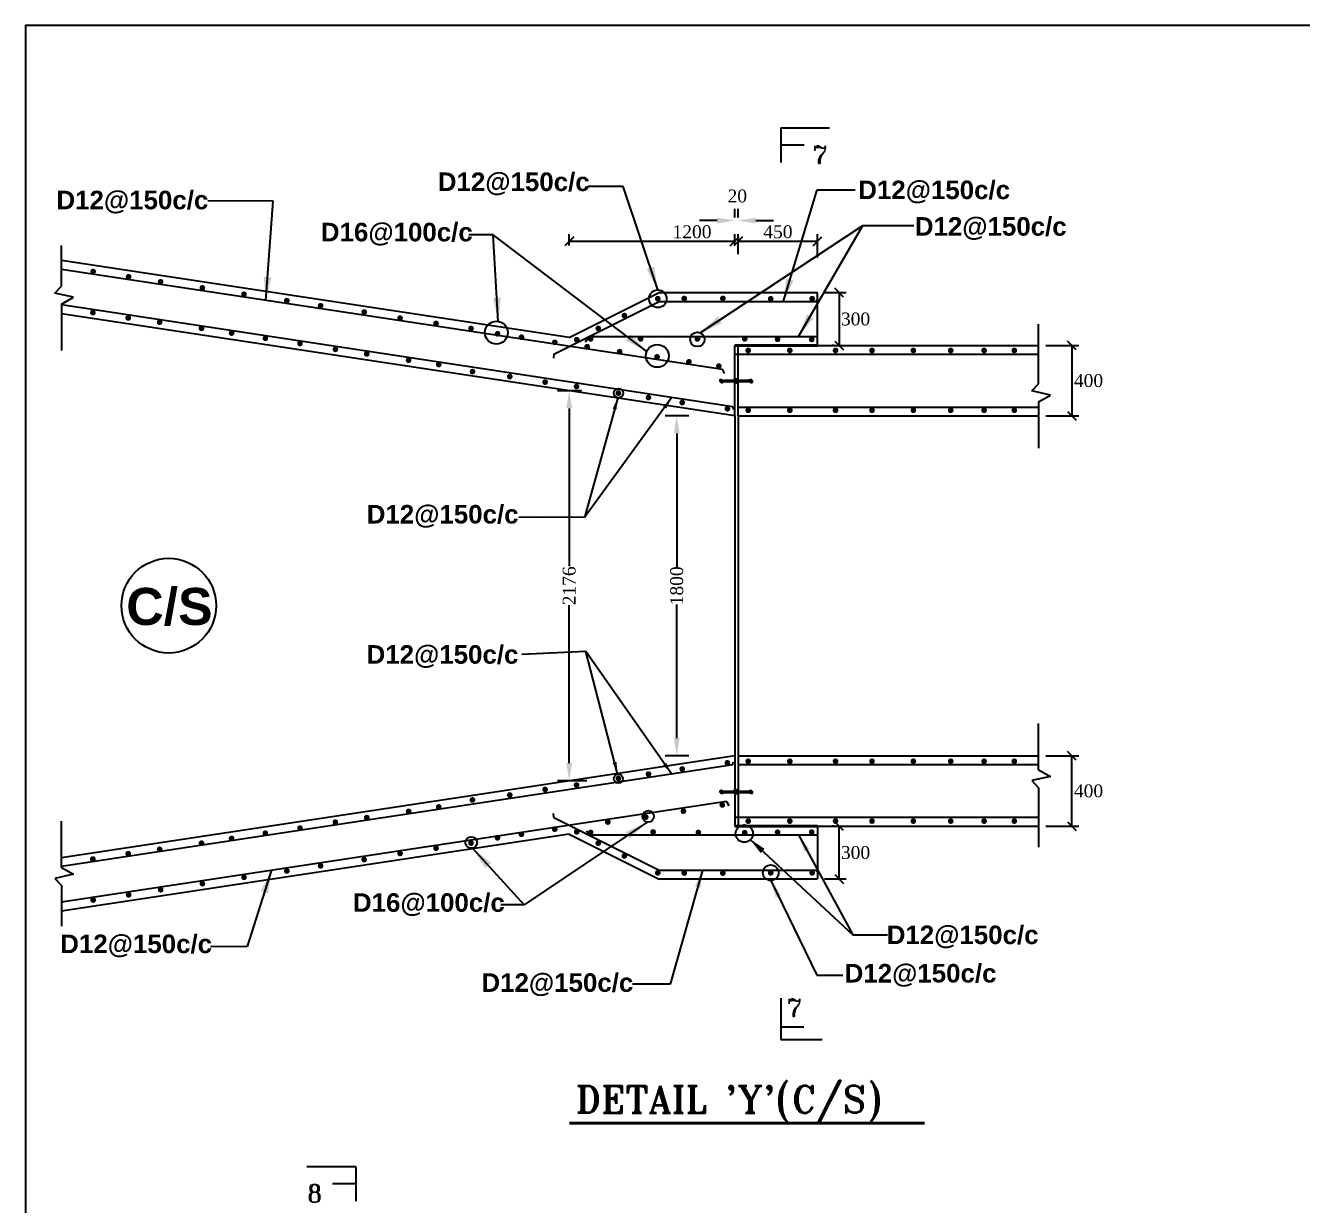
# Model space of a CAD drawing. Extents: x -298162 to 1078160, y -513173 to -216568.
# Drawn here: x 392879 to 403764, y -449411 to -439357 of the extents above; entities that cross this region are included whole.
import ezdxf

# ---------------------------------------------------------------- set-up
doc = ezdxf.new("R2010")
doc.units = 0
doc.header["$MEASUREMENT"] = 0
doc.layers.get('0').update_dxf_attribs({"linetype": 'CONTINUOUS'})
doc.layers.get('DEFPOINTS').update_dxf_attribs({"linetype": 'CONTINUOUS'})
doc.layers.add('LINE', color=7, linetype='CONTINUOUS')
doc.layers.add('TEXT', color=10, linetype='CONTINUOUS')
doc.styles.add('BIG', font='ROMANT.SHX')
doc.styles.add('RB', font='sanssb__.ttf')
doc.styles.get("Standard").update_dxf_attribs({"font": 'times.ttf', "height": 250})
doc.dimstyles.new('3', dxfattribs={"dimtxt": 225, "dimasz": 350, "dimexe": 100, "dimexo": 25, "dimgap": 9, "dimtad": 0, "dimdec": 0, "dimzin": 0, "dimdsep": 46, "dimtxsty": 'Standard', "dimcen": 0, "dimclrt": 256, "dimadec": 0, "dimazin": 0, "dimtfac": 1, "dimtdec": 0, "dimtofl": 0, "dimtmove": 2, "dimatfit": 3, "dimfxl": 1, "dimtolj": 1, "dimtzin": 0, "dimarcsym": 0})
doc.dimstyles.new('Oblique', dxfattribs={"dimtxt": 75, "dimasz": 75, "dimexe": 60, "dimexo": 60, "dimgap": 25, "dimtad": 2, "dimtih": 1, "dimtoh": 1, "dimdec": 0, "dimzin": 0, "dimdsep": 46, "dimtxsty": 'Standard', "dimblk": 'OBLIQUE', "dimcen": 0, "dimadec": 0, "dimazin": 0, "dimtfac": 1, "dimtdec": 0, "dimtofl": 0, "dimtmove": 0, "dimatfit": 3, "dimldrblk": 'NONE', "dimfxl": 1, "dimtolj": 1, "dimtzin": 0, "dimarcsym": 0})

# ---------------------------------------------------------------- blocks, each defined once
blk = doc.blocks.new('1')
at = {"layer": 'LINE', "const_width": 25}
blk.add_lwpolyline([(12, 0, 1), (37, 0, 1)], format="xyb", close=True, dxfattribs=at)
blk = doc.blocks.new('2')
at = {"layer": 'LINE'}
blk.add_blockref('1', (-25, -25), dxfattribs=at)
blk = doc.blocks.new('_Oblique')
at = {"color": 0, "linetype": 'ByBlock', "lineweight": -2}
blk.add_line((-0.5, -0.5), (0.5, 0.5), dxfattribs=at)
blk = doc.blocks.new('*D1186')
at = {"layer": 'DEFPOINTS', "color": 0, "lineweight": -2}
for p in [(401515, -445579), (401797, -445579), (401515, -446179)]:
    blk.add_point(p, dxfattribs=at)
at = {"layer": 'LINE', "color": 0, "lineweight": -2}
for p, q in [((401575, -445579), (401857, -445579)), ((401797, -446179), (401797, -445579)), ((401575, -446179), (401857, -446179))]:
    blk.add_line(p, q, dxfattribs=at)
at = {"layer": 'LINE', "color": 0, "lineweight": -2, "xscale": 75, "yscale": 75, "zscale": 75}
for p, rotation in [((401797, -445579), 90), ((401797, -446179), 270)]:
    blk.add_blockref('_Oblique', p, dxfattribs=dict(at, rotation=rotation))
at = {"layer": 'LINE', "color": 0, "insert": (401940, -445879), "char_height": 250, "attachment_point": 5}
blk.add_mtext('\\A1;{\\H0.44x;400}', dxfattribs=at)
blk = doc.blocks.new('_None')
blk = doc.blocks.new('*D1187')
at = {"layer": 'DEFPOINTS', "color": 0, "lineweight": -2}
for p in [(399814, -446179), (399833, -446179), (399629, -446629)]:
    blk.add_point(p, dxfattribs=at)
at = {"layer": 'LINE', "color": 0, "lineweight": -2}
for p, q in [((399773, -446179), (399754, -446179)), ((399814, -446629), (399814, -446179)), ((399689, -446629), (399874, -446629))]:
    blk.add_line(p, q, dxfattribs=at)
at = {"layer": 'LINE', "color": 0, "lineweight": -2, "xscale": 75, "yscale": 75, "zscale": 75}
for p, rotation in [((399814, -446179), 90), ((399814, -446629), 270)]:
    blk.add_blockref('_Oblique', p, dxfattribs=dict(at, rotation=rotation))
at = {"layer": 'LINE', "color": 0, "insert": (399954, -446404), "char_height": 250, "attachment_point": 5}
blk.add_mtext('\\A1;{\\H0.44x;300}', dxfattribs=at)
blk = doc.blocks.new('*D1188')
at = {"layer": 'DEFPOINTS', "color": 0, "lineweight": -2}
for p in [(397514, -441196), (397514, -441292), (398924, -441292)]:
    blk.add_point(p, dxfattribs=at)
at = {"layer": 'LINE', "color": 0, "lineweight": -2}
for p, q in [((397514, -441232), (397514, -441136)), ((398924, -441232), (398924, -441136)), ((398924, -441196), (397514, -441196))]:
    blk.add_line(p, q, dxfattribs=at)
at = {"layer": 'LINE', "color": 0, "lineweight": -2, "xscale": 75, "yscale": 75, "zscale": 75, "rotation": 180}
blk.add_blockref('_Oblique', (397514, -441196), dxfattribs=at)
at = {"layer": 'LINE', "color": 0, "lineweight": -2, "xscale": 75, "yscale": 75, "zscale": 75}
blk.add_blockref('_Oblique', (398924, -441196), dxfattribs=at)
at = {"layer": 'LINE', "color": 0, "insert": (398560, -441115), "char_height": 250, "attachment_point": 5}
blk.add_mtext('\\A1;{\\H0.44x;1200}', dxfattribs=at)
blk = doc.blocks.new('*D1189')
at = {"layer": 'DEFPOINTS', "color": 0, "lineweight": -2}
for p in [(398954, -441196), (398954, -441364), (399629, -441394)]:
    blk.add_point(p, dxfattribs=at)
at = {"layer": 'LINE', "color": 0, "lineweight": -2}
for p, q in [((398954, -441304), (398954, -441136)), ((399629, -441334), (399629, -441136)), ((399629, -441196), (398954, -441196))]:
    blk.add_line(p, q, dxfattribs=at)
at = {"layer": 'LINE', "color": 0, "lineweight": -2, "xscale": 75, "yscale": 75, "zscale": 75, "rotation": 180}
blk.add_blockref('_Oblique', (398954, -441196), dxfattribs=at)
at = {"layer": 'LINE', "color": 0, "lineweight": -2, "xscale": 75, "yscale": 75, "zscale": 75}
blk.add_blockref('_Oblique', (399629, -441196), dxfattribs=at)
at = {"layer": 'LINE', "color": 0, "insert": (399292, -441115), "char_height": 250, "attachment_point": 5}
blk.add_mtext('\\A1;{\\H0.44x;450}', dxfattribs=at)
blk = doc.blocks.new('*D1190')
at = {"layer": 'DEFPOINTS', "color": 0, "lineweight": -2}
for p in [(401515, -442083), (401515, -442683), (401797, -442683)]:
    blk.add_point(p, dxfattribs=at)
at = {"layer": 'LINE', "color": 0, "lineweight": -2}
for p, q in [((401575, -442083), (401857, -442083)), ((401797, -442083), (401797, -442683)), ((401575, -442683), (401857, -442683))]:
    blk.add_line(p, q, dxfattribs=at)
at = {"layer": 'LINE', "color": 0, "lineweight": -2, "xscale": 75, "yscale": 75, "zscale": 75}
for p, rotation in [((401797, -442083), 90), ((401797, -442683), 270)]:
    blk.add_blockref('_Oblique', p, dxfattribs=dict(at, rotation=rotation))
at = {"layer": 'LINE', "color": 0, "insert": (401940, -442383), "char_height": 250, "attachment_point": 5}
blk.add_mtext('\\A1;{\\H0.44x;400}', dxfattribs=at)
blk = doc.blocks.new('*D1191')
at = {"layer": 'DEFPOINTS', "color": 0, "lineweight": -2}
for p in [(399629, -441633), (399814, -442083), (399833, -442083)]:
    blk.add_point(p, dxfattribs=at)
at = {"layer": 'LINE', "color": 0, "lineweight": -2}
for p, q in [((399689, -441633), (399874, -441633)), ((399814, -441633), (399814, -442083)), ((399773, -442083), (399754, -442083))]:
    blk.add_line(p, q, dxfattribs=at)
at = {"layer": 'LINE', "color": 0, "lineweight": -2, "xscale": 75, "yscale": 75, "zscale": 75}
for p, rotation in [((399814, -441633), 90), ((399814, -442083), 270)]:
    blk.add_blockref('_Oblique', p, dxfattribs=dict(at, rotation=rotation))
at = {"layer": 'LINE', "color": 0, "insert": (399954, -441858), "char_height": 250, "attachment_point": 5}
blk.add_mtext('\\A1;{\\H0.44x;300}', dxfattribs=at)
blk = doc.blocks.new('*D1198')
at = {"layer": 'DEFPOINTS', "color": 0, "linetype": 'ByBlock', "lineweight": -2}
for p in [(398924, -441019), (398924, -441019), (398954, -441019)]:
    blk.add_point(p, dxfattribs=at)
at = {"layer": 'LINE', "color": 0, "linetype": 'ByBlock', "lineweight": -2}
for p, q in [((398924, -440994), (398924, -440919)), ((398954, -440994), (398954, -440919)), ((398774, -441019), (398624, -441019)), ((399104, -441019), (399254, -441019))]:
    blk.add_line(p, q, dxfattribs=at)
for points in [[(398774, -440994), (398774, -441044), (398924, -441019)], [(399104, -440994), (399104, -441044), (398954, -441019)]]:
    blk.add_solid(points, dxfattribs=at)
at = {"layer": 'LINE', "linetype": 'ByBlock', "lineweight": -2, "insert": (398946, -440810), "char_height": 250, "attachment_point": 5}
blk.add_mtext('\\A1;{\\H0.44x;20}', dxfattribs=at)
blk = doc.blocks.new('*D1199')
at = {"layer": 'DEFPOINTS', "color": 0, "linetype": 'ByBlock', "lineweight": -2}
for p in [(398559, -442683), (398430, -445579), (398559, -445579)]:
    blk.add_point(p, dxfattribs=at)
at = {"layer": 'LINE', "color": 0, "linetype": 'ByBlock', "lineweight": -2}
for p, q in [((398534, -442683), (398330, -442683)), ((398430, -442833), (398430, -443972)), ((398430, -445429), (398430, -444290)), ((398534, -445579), (398330, -445579))]:
    blk.add_line(p, q, dxfattribs=at)
for points in [[(398405, -442833), (398455, -442833), (398430, -442683)], [(398405, -445429), (398455, -445429), (398430, -445579)]]:
    blk.add_solid(points, dxfattribs=at)
at = {"layer": 'LINE', "linetype": 'ByBlock', "lineweight": -2, "insert": (398430, -444131), "char_height": 250, "attachment_point": 5, "rotation": 90}
blk.add_mtext('\\A1;{\\H0.44x;1800}', dxfattribs=at)
blk = doc.blocks.new('*D1203')
at = {"layer": 'DEFPOINTS', "color": 0, "linetype": 'ByBlock', "lineweight": -2}
for p in [(397642, -442469), (397513, -445792), (397689, -445792)]:
    blk.add_point(p, dxfattribs=at)
at = {"layer": 'LINE', "color": 0, "linetype": 'ByBlock', "lineweight": -2}
for p, q in [((397617, -442469), (397413, -442469)), ((397513, -442619), (397513, -443964)), ((397513, -445642), (397513, -444297)), ((397664, -445792), (397413, -445792))]:
    blk.add_line(p, q, dxfattribs=at)
for points in [[(397488, -442619), (397538, -442619), (397513, -442469)], [(397488, -445642), (397538, -445642), (397513, -445792)]]:
    blk.add_solid(points, dxfattribs=at)
at = {"layer": 'LINE', "linetype": 'ByBlock', "lineweight": -2, "insert": (397513, -444131), "char_height": 250, "attachment_point": 5, "rotation": 90}
blk.add_mtext('\\A1;{\\H0.44x;2176}', dxfattribs=at)
blk = doc.blocks.new('*X25')
at = {"color": 0}
for p, q in [((9135, -17806), (9484, -17457)), ((9135, -17789), (9466, -17457)), ((9135, -17770), (9448, -17458)), ((9136, -17823), (9501, -17458)), ((9137, -17839), (9517, -17460)), ((9137, -17750), (9428, -17460)), ((9140, -17854), (9532, -17462)), ((9141, -17729), (9407, -17463)), ((9143, -17869), (9547, -17465)), ((9146, -17706), (9384, -17468)), ((9146, -17883), (9561, -17469)), ((9150, -17896), (9574, -17473)), ((9154, -17680), (9358, -17476)), ((9155, -17910), (9587, -17477)), ((9160, -17922), (9600, -17482)), ((9165, -17935), (9613, -17487)), ((9167, -17650), (9328, -17489)), ((9171, -17947), (9624, -17493)), ((9177, -17958), (9636, -17499)), ((9184, -17969), (9647, -17506)), ((9189, -17610), (9288, -17511)), ((9190, -17980), (9658, -17513)), ((9198, -17991), (9669, -17520)), ((9205, -18001), (9679, -17527)), ((9213, -18011), (9688, -17535)), ((9221, -18020), (9698, -17543)), ((9230, -18029), (9707, -17552)), ((9239, -18038), (9716, -17561)), ((9248, -18046), (9724, -17570)), ((9257, -18055), (9732, -17580)), ((9267, -18062), (9740, -17589)), ((9277, -18070), (9748, -17600)), ((9288, -18077), (9755, -17610)), ((9299, -18084), (9769, -17614)), ((9310, -18090), (9786, -17614)), ((9322, -18096), (9804, -17614)), ((9334, -18102), (9822, -17614)), ((9346, -18107), (9839, -17614)), ((9359, -18112), (9857, -17614)), ((9372, -18117), (9875, -17614)), ((9386, -18120), (9892, -17614)), ((9400, -18124), (9910, -17614)), ((9415, -18127), (9928, -17614)), ((9430, -18129), (9945, -17614)), ((9446, -18131), (9963, -17614)), ((9463, -18132), (9981, -17614)), ((9481, -18132), (9998, -17614)), ((9500, -18131), (10016, -17614)), ((9520, -18128), (10034, -17614)), ((9541, -18125), (10051, -17614)), ((9564, -18119), (10069, -17614)), ((9591, -18110), (10087, -17614)), ((9622, -18096), (10104, -17614)), ((9666, -18071), (9748, -17988)), ((9762, -17974), (10122, -17614)), ((9780, -17974), (10140, -17614)), ((9797, -17974), (10157, -17614)), ((9815, -17974), (10175, -17614)), ((9833, -17974), (10193, -17614)), ((9850, -17974), (10210, -17614)), ((9868, -17974), (10228, -17614)), ((9886, -17974), (10246, -17614)), ((9904, -17974), (10264, -17614)), ((9921, -17974), (10281, -17614)), ((9939, -17974), (10299, -17614)), ((9957, -17974), (10317, -17614)), ((9974, -17974), (10334, -17614)), ((9992, -17974), (10352, -17614)), ((10010, -17974), (10370, -17614)), ((10027, -17974), (10387, -17614)), ((10045, -17974), (10405, -17614)), ((10063, -17974), (10423, -17614)), ((10080, -17974), (10440, -17614)), ((10098, -17974), (10458, -17614)), ((10116, -17974), (10476, -17614)), ((10133, -17974), (10493, -17614)), ((10151, -17974), (10511, -17614)), ((10169, -17974), (10529, -17614)), ((10186, -17974), (10546, -17614)), ((10204, -17974), (10564, -17614)), ((10222, -17974), (10582, -17614)), ((10239, -17974), (10599, -17614)), ((10257, -17974), (10617, -17614)), ((10275, -17974), (10635, -17614)), ((10292, -17974), (10652, -17614)), ((10310, -17974), (10670, -17614)), ((10328, -17974), (10688, -17614)), ((10345, -17974), (10705, -17614)), ((10363, -17974), (10723, -17614)), ((10381, -17974), (10741, -17614)), ((10399, -17974), (10759, -17614)), ((10416, -17974), (10776, -17614)), ((10434, -17974), (10794, -17614)), ((10452, -17974), (10812, -17614)), ((10469, -17974), (10829, -17614)), ((10487, -17974), (10847, -17614)), ((10505, -17974), (10865, -17614)), ((10522, -17974), (10882, -17614)), ((10540, -17974), (10900, -17614)), ((10558, -17974), (10918, -17614)), ((10575, -17974), (10935, -17614)), ((10593, -17974), (10953, -17614)), ((10611, -17974), (10971, -17614)), ((10628, -17974), (10988, -17614)), ((10646, -17974), (11006, -17614)), ((10664, -17974), (11024, -17614)), ((10681, -17974), (11041, -17614)), ((10699, -17974), (11059, -17614)), ((10717, -17974), (11077, -17614)), ((10734, -17974), (11094, -17614)), ((10752, -17974), (11112, -17614)), ((10770, -17974), (11130, -17614)), ((10787, -17974), (11147, -17614)), ((10805, -17974), (11165, -17614)), ((10823, -17974), (11183, -17614)), ((10840, -17974), (11200, -17614)), ((10858, -17974), (11218, -17614)), ((10876, -17974), (11236, -17614)), ((10893, -17974), (11253, -17614)), ((10911, -17974), (11271, -17614)), ((10929, -17974), (11289, -17614)), ((10947, -17974), (11307, -17614)), ((10964, -17974), (11324, -17614)), ((10982, -17974), (11342, -17614)), ((11000, -17974), (11360, -17614)), ((11017, -17974), (11377, -17614)), ((11035, -17974), (11395, -17614)), ((11053, -17974), (11413, -17614)), ((11070, -17974), (11430, -17614)), ((11088, -17974), (11448, -17614)), ((11106, -17974), (11466, -17614)), ((11123, -17974), (11483, -17614)), ((11141, -17974), (11501, -17614)), ((11159, -17974), (11519, -17614)), ((11176, -17974), (11536, -17614)), ((11194, -17974), (11554, -17614)), ((11212, -17974), (11572, -17614)), ((11229, -17974), (11589, -17614)), ((11247, -17974), (11607, -17614)), ((11265, -17974), (11625, -17614)), ((11282, -17974), (11642, -17614)), ((11300, -17974), (11660, -17614)), ((11318, -17974), (11678, -17614)), ((11335, -17974), (11695, -17614)), ((11353, -17974), (11713, -17614)), ((11371, -17974), (11731, -17614)), ((11388, -17974), (11748, -17614)), ((11406, -17974), (11766, -17614)), ((11424, -17974), (11784, -17614)), ((11441, -17974), (11801, -17614)), ((11459, -17974), (11819, -17614)), ((11477, -17974), (11837, -17614)), ((11495, -17974), (11855, -17614)), ((11512, -17974), (12196, -17291)), ((11530, -17974), (12219, -17285)), ((11548, -17974), (12240, -17282)), ((11565, -17974), (12260, -17279)), ((11583, -17974), (12280, -17277)), ((11601, -17974), (12298, -17277)), ((11618, -17974), (12316, -17277)), ((11636, -17974), (12333, -17277)), ((11654, -17974), (12349, -17279)), ((11671, -17974), (12365, -17280)), ((11689, -17974), (12380, -17283)), ((11707, -17974), (12395, -17285)), ((11724, -17974), (12410, -17289)), ((11742, -17974), (12424, -17292)), ((11760, -17974), (12438, -17296)), ((11777, -17974), (12451, -17300)), ((11795, -17974), (12464, -17305)), ((11813, -17974), (12477, -17310)), ((11830, -17974), (12489, -17315)), ((11848, -17974), (12501, -17321)), ((11866, -17974), (12513, -17327)), ((11878, -17591), (12171, -17298)), ((11883, -17974), (12525, -17333)), ((11888, -17563), (12144, -17307)), ((11901, -17532), (12112, -17321)), ((11901, -17974), (12536, -17339)), ((11919, -17974), (12547, -17346)), ((11922, -17494), (12074, -17342)), ((11933, -17977), (12558, -17353)), ((11941, -17988), (12568, -17360)), ((11948, -17998), (12578, -17368)), ((11956, -18008), (12588, -17375)), ((11964, -18018), (12598, -17383)), ((11972, -18027), (12607, -17392)), ((11974, -17424), (12004, -17394)), ((11980, -18036), (12617, -17400)), ((11989, -18045), (12626, -17409)), ((11998, -18054), (12634, -17418)), ((12007, -18062), (12643, -17427)), ((12017, -18071), (12651, -17436)), ((12027, -18079), (12659, -17446)), ((12036, -18086), (12667, -17456)), ((12047, -18094), (12674, -17466)), ((12057, -18101), (12681, -17477)), ((12068, -18108), (12688, -17488)), ((12079, -18115), (12695, -17499)), ((12090, -18121), (12701, -17510)), ((12102, -18127), (12707, -17521)), ((12114, -18133), (12713, -17533)), ((12126, -18138), (12719, -17545)), ((12138, -18144), (12724, -17558)), ((12151, -18149), (12729, -17570)), ((12164, -18153), (12734, -17584)), ((12177, -18158), (12738, -17597)), ((12191, -18161), (12742, -17611)), ((12205, -18165), (12756, -17614)), ((12220, -18168), (12774, -17614)), ((12235, -18171), (12791, -17614)), ((12250, -18173), (12809, -17614)), ((12266, -18175), (12827, -17614)), ((12283, -18176), (12844, -17614)), ((12300, -18177), (12862, -17614)), ((12317, -18177), (12880, -17614)), ((12336, -18176), (12898, -17614)), ((12355, -18174), (12915, -17614)), ((12376, -18171), (12933, -17614)), ((12397, -18168), (12951, -17614)), ((12420, -18162), (12968, -17614)), ((12445, -18155), (12986, -17614)), ((12473, -18145), (13004, -17614)), ((12504, -18131), (13021, -17614)), ((12544, -18109), (13039, -17614)), ((12697, -17974), (13057, -17614)), ((12714, -17974), (13074, -17614)), ((12732, -17974), (13092, -17614)), ((12750, -17974), (13110, -17614)), ((12767, -17974), (13127, -17614)), ((12785, -17974), (13145, -17614)), ((12803, -17974), (13163, -17614)), ((12820, -17974), (13180, -17614)), ((12838, -17974), (13198, -17614)), ((12856, -17974), (13216, -17614)), ((12873, -17974), (13233, -17614)), ((12891, -17974), (13251, -17614)), ((12909, -17974), (13269, -17614)), ((12926, -17974), (13286, -17614)), ((12944, -17974), (13304, -17614)), ((12962, -17974), (13322, -17614)), ((12979, -17974), (13339, -17614)), ((12997, -17974), (13357, -17614)), ((13015, -17974), (13375, -17614)), ((13032, -17974), (13392, -17614)), ((13050, -17974), (13410, -17614)), ((13068, -17974), (13428, -17614)), ((13086, -17974), (13446, -17614)), ((13103, -17974), (13463, -17614)), ((13121, -17974), (13481, -17614)), ((13139, -17974), (13499, -17614)), ((13156, -17974), (13516, -17614)), ((13174, -17974), (13534, -17614)), ((13192, -17974), (13552, -17614)), ((13209, -17974), (13569, -17614)), ((13227, -17974), (13587, -17614)), ((13245, -17974), (13605, -17614)), ((13262, -17974), (13622, -17614)), ((13280, -17974), (13640, -17614)), ((13298, -17974), (13658, -17614)), ((13315, -17974), (13675, -17614)), ((13333, -17974), (13693, -17614)), ((13351, -17974), (13711, -17614)), ((13368, -17974), (13728, -17614)), ((13386, -17974), (13746, -17614)), ((13404, -17974), (13764, -17614)), ((13421, -17974), (13781, -17614)), ((13439, -17974), (13799, -17614)), ((13457, -17974), (13817, -17614)), ((13474, -17974), (13834, -17614)), ((13492, -17974), (13852, -17614)), ((13510, -17974), (13870, -17614)), ((13527, -17974), (13887, -17614)), ((13545, -17974), (13905, -17614)), ((13563, -17974), (13923, -17614)), ((13580, -17974), (13940, -17614)), ((13598, -17974), (13958, -17614)), ((13616, -17974), (13976, -17614)), ((13634, -17974), (13994, -17614)), ((13651, -17974), (14011, -17614)), ((13669, -17974), (14029, -17614)), ((13687, -17974), (14047, -17614)), ((13704, -17974), (14064, -17614)), ((13722, -17974), (14082, -17614)), ((13740, -17974), (14100, -17614)), ((13757, -17974), (14117, -17614)), ((13775, -17974), (14135, -17614)), ((13793, -17974), (14153, -17614)), ((13810, -17974), (14170, -17614)), ((13828, -17974), (14188, -17614)), ((13846, -17974), (14206, -17614)), ((13863, -17974), (14223, -17614)), ((13881, -17974), (14241, -17614)), ((13899, -17974), (14259, -17614)), ((13916, -17974), (14276, -17614)), ((13934, -17974), (14294, -17614)), ((13952, -17974), (14312, -17614)), ((13969, -17974), (14329, -17614)), ((13987, -17974), (14347, -17614)), ((14005, -17974), (14365, -17614)), ((14022, -17974), (14382, -17614)), ((14040, -17974), (14400, -17614)), ((14058, -17974), (14418, -17614)), ((14075, -17974), (14435, -17614)), ((14093, -17974), (14453, -17614)), ((14111, -17974), (14471, -17614)), ((14128, -17974), (14488, -17614)), ((14146, -17974), (14506, -17614)), ((14164, -17974), (14524, -17614)), ((14182, -17974), (14542, -17614)), ((14199, -17974), (14559, -17614)), ((14217, -17974), (14577, -17614)), ((14235, -17974), (14595, -17614)), ((14252, -17974), (14612, -17614)), ((14270, -17974), (14630, -17614)), ((14288, -17974), (14648, -17614)), ((14305, -17974), (14665, -17614)), ((14323, -17974), (14683, -17614)), ((14341, -17974), (14701, -17614)), ((14358, -17974), (14718, -17614)), ((14376, -17974), (14736, -17614)), ((14394, -17974), (14754, -17614)), ((14411, -17974), (14771, -17614)), ((14429, -17974), (14789, -17614)), ((14447, -17974), (14807, -17614)), ((14464, -17974), (14824, -17614)), ((14482, -17974), (14842, -17614)), ((14500, -17974), (14970, -17504)), ((14517, -17974), (15006, -17485)), ((14535, -17974), (15035, -17474)), ((14553, -17974), (15060, -17467)), ((14570, -17974), (15083, -17462)), ((14588, -17974), (15103, -17459)), ((14606, -17974), (15123, -17457)), ((14623, -17974), (15141, -17457)), ((14641, -17974), (15158, -17457)), ((14659, -17974), (15175, -17458)), ((14677, -17974), (15191, -17460)), ((14694, -17974), (15206, -17463)), ((14712, -17974), (15220, -17466)), ((14730, -17974), (15234, -17469)), ((14747, -17974), (15248, -17474)), ((14765, -17974), (15261, -17478)), ((14783, -17974), (15273, -17483)), ((14800, -17974), (15286, -17489)), ((14818, -17974), (15297, -17495)), ((14836, -17974), (15309, -17501)), ((14853, -17974), (15320, -17507)), ((14862, -17983), (15331, -17514)), ((14870, -17993), (15341, -17522)), ((14877, -18003), (15351, -17529)), ((14885, -18013), (15361, -17537)), ((14893, -18022), (15370, -17546)), ((14902, -18031), (15379, -17554)), ((14911, -18040), (15388, -17563)), ((14920, -18049), (15396, -17572)), ((14930, -18057), (15405, -17582)), ((14940, -18064), (15412, -17592)), ((14950, -18072), (15420, -17602)), ((14961, -18079), (15427, -17613)), ((14972, -18086), (15433, -17624)), ((14983, -18092), (15440, -17635)), ((14995, -18098), (15446, -17647)), ((15007, -18103), (15451, -17659)), ((15019, -18109), (15456, -17672)), ((15032, -18113), (15461, -17684)), ((15046, -18118), (15465, -17698)), ((15060, -18121), (15469, -17712)), ((15074, -18125), (15473, -17726)), ((15089, -18127), (15475, -17741)), ((15104, -18130), (15477, -17757)), ((15121, -18131), (15479, -17773)), ((15138, -18132), (15479, -17790)), ((15156, -18131), (15479, -17808)), ((15175, -18130), (15478, -17827)), ((15195, -18127), (15475, -17847)), ((15217, -18123), (15471, -17869)), ((15241, -18117), (15465, -17893)), ((15268, -18107), (15455, -17920)), ((15302, -18092), (15439, -17954)), ((15354, -18057), (15405, -18006))]:
    blk.add_line(p, q, dxfattribs=at)

msp = doc.modelspace()

# ---------------------------------------------------------------- linework, layer by layer
at = {"layer": 'LINE', "color": 0}
for p, q in [((399316.085, -440228.705), (399316.085, -440522.705)), ((399316.085, -440228.705), (399732.085, -440228.705)), ((399316.085, -440373.705), (399515.085, -440373.705)), ((399316.085, -447643.362), (399316.085, -447997.362)), ((399316.085, -447888.362), (399514.085, -447888.362)), ((399316.085, -447997.362), (399669.085, -447997.362)), ((395693.92, -449080.322), (395277.92, -449080.322)), ((395693.92, -449080.322), (395693.92, -449374.322)), ((395693.92, -449080.322), (395693.92, -449374.322)), ((395693.92, -449225.322), (395494.92, -449225.322))]:
    msp.add_line(p, q, dxfattribs=at)
at = {"layer": 'LINE', "color": 0, "linetype": 'ByBlock', "lineweight": -2}
for p, q in [((393186.465, -441577.8), (393186.465, -441230.205)), ((397513.281, -442014.42), (393186.465, -441358.841)), ((398820.546, -442288.758), (393186.465, -441435.109)), ((393129.417, -441637.732), (393186.465, -441577.8)), ((393287.798, -441672.648), (393129.417, -441637.732)), ((393186.465, -441730.497), (393287.798, -441672.648)), ((397381.771, -442156.442), (398279.25, -441707.703)), ((397513.281, -442014.42), (398279.25, -441631.435)), ((398276.715, -441632.703), (399629.25, -441632.703)), ((398279.25, -441707.703), (399617.858, -441707.703)), ((399617.858, -441707.703), (399623.272, -441697.441)), ((399629.25, -442082.703), (399629.25, -441632.703)), ((393186.465, -441730.497), (393186.465, -442125.39)), ((398907.777, -442604.538), (393186.465, -441737.672)), ((398924.25, -442682.703), (393186.465, -441813.341)), ((401514.664, -442410.353), (401514.664, -441902.409)), ((397679.25, -442007.703), (397648.686, -442054.586)), ((397679.25, -442007.703), (399620.628, -442007.703)), ((399620.628, -442007.703), (399622.632, -442001.52)), ((398924.25, -442682.703), (398924.25, -442082.703)), ((398924.25, -442082.703), (401514.664, -442082.703)), ((398954.25, -442682.703), (398954.25, -442082.703)), ((397381.771, -442156.442), (397379.52, -442191.419)), ((398924.25, -442157.703), (401514.664, -442157.703)), ((398820.546, -442288.758), (398835.505, -442320.734)), ((401457.616, -442470.285), (401514.664, -442410.353)), ((401615.997, -442505.201), (401457.616, -442470.285)), ((401514.664, -442563.05), (401615.997, -442505.201)), ((401514.664, -442563.05), (401514.664, -442957.943)), ((398907.777, -442604.538), (398911.757, -442628.878)), ((398924.25, -442682.703), (398924.25, -445578.505)), ((398954.25, -442607.703), (401514.664, -442607.703)), ((398954.25, -442682.703), (401514.664, -442682.703)), ((398954.25, -442682.703), (398954.25, -445578.505)), ((401514.664, -445698.158), (401514.664, -445303.265)), ((398924.25, -445578.505), (393186.465, -446447.866)), ((398907.777, -445656.67), (398911.757, -445632.33)), ((398924.25, -445578.505), (398924.25, -446178.505)), ((398954.25, -445578.505), (398954.25, -446178.505)), ((398954.25, -445578.505), (401514.664, -445578.505)), ((398907.777, -445656.67), (393186.465, -446523.535)), ((398954.25, -445653.505), (401514.664, -445653.505)), ((401514.664, -445698.158), (401615.997, -445756.007)), ((401615.997, -445756.007), (401457.616, -445790.923)), ((401457.616, -445790.923), (401514.664, -445850.855)), ((401514.664, -445850.855), (401514.664, -446358.799)), ((398854.184, -445967.354), (393186.465, -446826.099)), ((398854.184, -445967.354), (398875.182, -446003.002)), ((393186.465, -446530.711), (393186.465, -446135.817)), ((397381.771, -446104.766), (397379.52, -446069.789)), ((397381.771, -446104.766), (398279.25, -446553.505)), ((398924.25, -446103.505), (401514.664, -446103.505)), ((397513.281, -446246.788), (393186.465, -446902.366)), ((397513.281, -446246.788), (398279.25, -446629.773)), ((397679.25, -446253.505), (397664.742, -446219.957)), ((397679.25, -446253.505), (399620.628, -446253.505)), ((398924.25, -446178.505), (401514.664, -446178.505)), ((399620.628, -446253.505), (399622.632, -446259.688)), ((399629.25, -446178.505), (399629.25, -446628.505)), ((393287.798, -446588.56), (393129.417, -446623.476)), ((393186.465, -446530.711), (393287.798, -446588.56)), ((398279.25, -446553.505), (399617.858, -446553.505)), ((399617.858, -446553.505), (399623.272, -446563.767)), ((393129.417, -446623.476), (393186.465, -446683.408)), ((393186.465, -446683.408), (393186.465, -447031.003)), ((398276.715, -446628.505), (399629.25, -446628.505))]:
    msp.add_line(p, q, dxfattribs=at)
at = {"layer": 'LINE', "color": 0, "linetype": 'ByBlock', "lineweight": 40}
for p, q in [((399629.25, -442082.703), (398924.25, -442082.703)), ((399629.25, -446178.505), (398924.25, -446178.505)), ((397515.943, -448708.717), (400541.511, -448708.717))]:
    msp.add_line(p, q, dxfattribs=at)
at = {"layer": 'LINE', "color": 0}
msp.add_lwpolyline([(392878.688, -459483.588), (421340.334, -459483.588), (421340.334, -439357.138), (392878.688, -439357.138)], close=True, dxfattribs=at)
at = {"layer": 'LINE', "color": 0, "linetype": 'ByBlock', "lineweight": -2}
for centre, radius in [((398268.288, -441685.172), 75.012), ((396892.428, -441973.34), 97.339), ((398605.667, -442031.279), 61.565), ((398264.064, -442171.843), 97.339), ((397933.113, -442488.713), 39.376), ((394099.626, -444299.962), 403.542), ((397931.791, -445773.859), 39.376), ((398186.933, -446095.531), 48.975), ((399004.864, -446242.42), 73.826), ((396678.467, -446317.708), 48.975), ((399230.981, -446575.704), 66.43)]:
    msp.add_circle(centre, radius, dxfattribs=at)

# ---------------------------------------------------------------- block references
at = {"color": 0, "xscale": 0.04439999998430721, "yscale": 0.04440000001341105, "zscale": 0.0444}
for p in [(398391.313, -441596.003), (398391.313, -445096.144)]:
    msp.add_blockref('*X25', p, dxfattribs=at)
at = {"layer": 'LINE', "color": 0, "yscale": 0.9643095000064932, "zscale": 0.9643095}
for p, xscale, rotation in [((393479.144, -441454.073), 0.9643094999794131, 267.8389205116758), ((393781.533, -441498.831), 0.9643094999794131, 267.8389205116758), ((394054.351, -441542.096), 0.9643094999794131, 267.8389205116758), ((394409.951, -441593.667), 0.9643094999794131, 267.8389205116758), ((394765.04, -441648.233), 0.9643094999794131, 267.8389205116758), ((395130.136, -441702.523), 0.9643094999794131, 267.8389205116758), ((398292.139, -441685.827), 0.9643094999794131, 267.8389205116758), ((398517.93, -441684.503), 0.9643094999794131, 267.8389205116758), ((398846.978, -441683.723), 0.9643094999794131, 267.8389205116758), ((399254.831, -441686.159), 0.9643094999794131, 267.8389205116758), ((399608.43, -441686.159), 0.9643094999794131, 267.8389205116758), ((393476.634, -441803.99), 0.9643094999794131, 267.8389205116758), ((393778.083, -441849.604), 0.9643094999794131, 267.8389205116758), ((395418.206, -441745.7), 0.9643094999794131, 267.8389205116758), ((395789.628, -441799.118), 0.9643094999794131, 267.8389205116758), ((398007.434, -441829.769), 0.9643094999794131, 267.8389205116758), ((394045.788, -441886.75), 0.9643094999794131, 267.8389205116758), ((394402.73, -441938.5), 0.9643094999794131, 267.8389205116758), ((396095.412, -441851.469), 0.9643094999794131, 267.8389205116758), ((396402.087, -441896.281), 0.9643094999794131, 267.8389205116758), ((396700.278, -441939.333), 0.9643094999794131, 267.8389205116758), ((397785.044, -441939.117), 0.9643094999794131, 267.8389205116758), ((394659.168, -441979.095), 0.9643094999794131, 267.8389205116758), ((394946.826, -442023.606), 0.9643094999794131, 267.8389205116758), ((396926.296, -441984.762), 0.9643094999794131, 267.8389205116758), ((397130.011, -442014.203), 0.9643094999794131, 267.8389205116758), ((397414.154, -442057.921), 0.9643094999794131, 267.8389205116758), ((397601.402, -442035.007), 0.9643094999794131, 267.8389205116758), ((397719.173, -442028.304), 0.9643094999794131, 267.8389205116758), ((398145.391, -442028.304), 0.9643094999794131, 267.8389205116758), ((398630.354, -442028.304), 0.9643094999794131, 267.8389205116758), ((399033.377, -442028.304), 0.9643094999794131, 267.8389205116758), ((399313.343, -442031.935), 0.9643094999794131, 267.8389205116758), ((399604.203, -442033.149), 0.9643094999794131, 267.8389205116758), ((395242.351, -442067.5), 0.9643094999794131, 267.8389205116758), ((395543.8, -442117.622), 0.9643094999794131, 267.8389205116758), ((395811.505, -442156.647), 0.9643094999794131, 267.8389205116758), ((397690.726, -442094.744), 0.9643094999794131, 267.8389205116758), ((397967.289, -442136.826), 0.9643094999794131, 267.8389205116758), ((399063.312, -442126.787), 0.9643094999794131, 267.8389205116758), ((399417.875, -442126.787), 0.9643094999794131, 267.8389205116758), ((399807.376, -442126.787), 0.9643094999794131, 267.8389205116758), ((400118.328, -442126.787), 0.9643094999794131, 267.8389205116758), ((400470.885, -442126.787), 0.9643094999794131, 267.8389205116758), ((400789.399, -442126.787), 0.9643094999794131, 267.8389205116758), ((401074.025, -442126.787), 0.9643094999794131, 267.8389205116758), ((401331.552, -442126.787), 0.9643094999794131, 267.8389205116758), ((396168.446, -442209.905), 0.9643094999794131, 267.8389205116758), ((396424.885, -442247.482), 0.9643094999794131, 267.8389205116758), ((398286.002, -442181.538), 0.9643094999794131, 267.8389205116758), ((398557.301, -442223.618), 0.9643094999794131, 267.8389205116758), ((398812.806, -442260.44), 0.9643094999794131, 267.8389205116758), ((396712.543, -442307.083), 0.9643094999794131, 267.8389205116758), ((397030.443, -442349.459), 0.9643094999794131, 267.8389205116758), ((397331.892, -442396.562), 0.9643094999794131, 267.8389205116758), ((397599.597, -442434.078), 0.9643094999794131, 267.8389205116758), ((397956.539, -442490.354), 0.9643094999794131, 267.8389205116758), ((398212.977, -442527.932), 0.9643094999794131, 267.8389205116758), ((398500.635, -442570.935), 0.9643094999794131, 267.8389205116758), ((398885.826, -442623.556), 0.9643094999794131, 267.8389205116758), ((399063.312, -442636.788), 0.9643094999794131, 267.8389205116758), ((399417.875, -442636.788), 0.9643094999794131, 267.8389205116758), ((399807.376, -442636.788), 0.9643094999794131, 267.8389205116758), ((400118.328, -442636.788), 0.9643094999794131, 267.8389205116758), ((400470.885, -442636.788), 0.9643094999794131, 267.8389205116758), ((400789.399, -442636.788), 0.9643094999794131, 267.8389205116758), ((401074.025, -442636.788), 0.9643094999794131, 267.8389205116758), ((401331.552, -442636.788), 0.9643094999794131, 267.8389205116758), ((398885.826, -445637.652), -0.9643094999794131, 272.1610794883242), ((399063.312, -445624.419), -0.9643094999794131, 272.1610794883242), ((399417.875, -445624.419), -0.9643094999794131, 272.1610794883242), ((399807.376, -445624.419), -0.9643094999794131, 272.1610794883242), ((400118.328, -445624.419), -0.9643094999794131, 272.1610794883242), ((400470.885, -445624.419), -0.9643094999794131, 272.1610794883242), ((400789.399, -445624.419), -0.9643094999794131, 272.1610794883242), ((401074.025, -445624.419), -0.9643094999794131, 272.1610794883242), ((401331.552, -445624.419), -0.9643094999794131, 272.1610794883242), ((398212.977, -445733.276), -0.9643094999794131, 272.1610794883242), ((398500.635, -445690.273), -0.9643094999794131, 272.1610794883242), ((397331.892, -445864.646), -0.9643094999794131, 272.1610794883242), ((397599.597, -445827.129), -0.9643094999794131, 272.1610794883242), ((397956.539, -445770.854), -0.9643094999794131, 272.1610794883242), ((396712.543, -445954.125), -0.9643094999794131, 272.1610794883242), ((397030.443, -445911.749), -0.9643094999794131, 272.1610794883242), ((396168.446, -446051.303), -0.9643094999794131, 272.1610794883242), ((396424.885, -446013.726), -0.9643094999794131, 272.1610794883242), ((398510.407, -446050.097), -0.9643094999794131, 272.1610794883242), ((398842.295, -445996.736), -0.9643094999794131, 272.1610794883242), ((395242.351, -446193.708), -0.9643094999794131, 272.1610794883242), ((395543.8, -446143.586), -0.9643094999794131, 272.1610794883242), ((395811.505, -446104.561), -0.9643094999794131, 272.1610794883242), ((397866.492, -446142.265), -0.9643094999794131, 272.1610794883242), ((398189.763, -446100.651), -0.9643094999794131, 272.1610794883242), ((399063.312, -446134.421), -0.9643094999794131, 272.1610794883242), ((399417.875, -446134.421), -0.9643094999794131, 272.1610794883242), ((399807.376, -446134.421), -0.9643094999794131, 272.1610794883242), ((400118.328, -446134.421), -0.9643094999794131, 272.1610794883242), ((400470.885, -446134.421), -0.9643094999794131, 272.1610794883242), ((400789.399, -446134.421), -0.9643094999794131, 272.1610794883242), ((401074.025, -446134.421), -0.9643094999794131, 272.1610794883242), ((401331.552, -446134.421), -0.9643094999794131, 272.1610794883242), ((394659.168, -446282.113), -0.9643094999794131, 272.1610794883242), ((394946.826, -446237.602), -0.9643094999794131, 272.1610794883242), ((396926.296, -446276.446), -0.9643094999794131, 272.1610794883242), ((397130.011, -446247.004), -0.9643094999794131, 272.1610794883242), ((397414.154, -446203.286), -0.9643094999794131, 272.1610794883242), ((397601.402, -446226.2), -0.9643094999794131, 272.1610794883242), ((397719.606, -446231.336), -0.9643094999794131, 272.1610794883242), ((398252.611, -446227.071), -0.9643094999794131, 272.1610794883242), ((398638.126, -446230.96), -0.9643094999794131, 272.1610794883242), ((399033.377, -446232.904), -0.9643094999794131, 272.1610794883242), ((399313.343, -446229.273), -0.9643094999794131, 272.1610794883242), ((399604.203, -446228.059), -0.9643094999794131, 272.1610794883242), ((393778.083, -446411.604), -0.9643094999794131, 272.1610794883242), ((394045.788, -446374.458), -0.9643094999794131, 272.1610794883242), ((394402.73, -446322.708), -0.9643094999794131, 272.1610794883242), ((396095.412, -446409.739), -0.9643094999794131, 272.1610794883242), ((396402.087, -446364.927), -0.9643094999794131, 272.1610794883242), ((396700.278, -446321.875), -0.9643094999794131, 272.1610794883242), ((397785.044, -446322.091), -0.9643094999794131, 272.1610794883242), ((393476.634, -446457.217), -0.9643094999794131, 272.1610794883242), ((395418.206, -446515.507), -0.9643094999794131, 272.1610794883242), ((395789.628, -446462.09), -0.9643094999794131, 272.1610794883242), ((398007.434, -446431.439), -0.9643094999794131, 272.1610794883242), ((394765.04, -446612.974), -0.9643094999794131, 272.1610794883242), ((395130.136, -446558.685), -0.9643094999794131, 272.1610794883242), ((398292.139, -446575.381), -0.9643094999794131, 272.1610794883242), ((398517.93, -446576.704), -0.9643094999794131, 272.1610794883242), ((398846.978, -446577.485), -0.9643094999794131, 272.1610794883242), ((399254.831, -446575.049), -0.9643094999794131, 272.1610794883242), ((399608.43, -446575.049), -0.9643094999794131, 272.1610794883242), ((394054.351, -446719.112), -0.9643094999794131, 272.1610794883242), ((394409.951, -446667.541), -0.9643094999794131, 272.1610794883242), ((393479.144, -446807.135), -0.9643094999794131, 272.1610794883242), ((393781.533, -446762.377), -0.9643094999794131, 272.1610794883242)]:
    msp.add_blockref('2', p, dxfattribs=dict(at, xscale=xscale, rotation=rotation))

# ---------------------------------------------------------------- texts
at = {"layer": 'LINE', "color": 0, "linetype": 'ByBlock', "lineweight": -2, "style": 'RB'}
for s, height, p in [('D12@150c/c', 157.95, (396392.976, -440767.131)), ('D12@150c/c', 157.95, (399976.725, -440836.252)), ('D12@150c/c', 157.95, (393142.015, -440922.659)), ('D16@100c/c', 157.95, (395396.292, -441195.932)), ('D12@150c/c', 157.95, (400459.167, -441147.645)), ('D12@150c/c', 157.95, (395787.004, -443600.017)), ('C/S', 315.9, (393737.626, -444464.745)), ('D12@150c/c', 157.95, (395785.682, -444794.506)), ('D16@100c/c', 157.95, (395669.544, -446908.437)), ('D12@150c/c', 157.95, (400219.686, -447183.51)), ('D12@150c/c', 157.95, (393174.362, -447260.482)), ('D12@150c/c', 157.95, (399860.9, -447511.085)), ('D12@150c/c', 157.95, (396764.989, -447590.62))]:
    msp.add_text(s, height=height, dxfattribs=at).set_placement(p)
at = {"layer": 'TEXT', "color": 0, "style": 'BIG'}
for s, height, p in [('7', 150, (399588.127, -440531.784)), ('7', 150, (399370.256, -447799.44)), ("DETAIL 'Y'(C/S)", 230, (397567.747, -448620.804)), ('8', 150, (395279.02, -449383.401))]:
    msp.add_text(s, height=height, dxfattribs=at).set_placement(p)

# ---------------------------------------------------------------- dimensions: what is measured, and where the dimension line sits
at = {"layer": 'LINE', "color": 0, "linetype": 'ByBlock', "lineweight": -2}
dim = msp.add_linear_dim(base=(398924.25, -441018.671), p1=(398954.25, -441018.671), p2=(398924.25, -441018.671), text='{\\H0.44x;20}', dimstyle='3', override={"dimasz": 150, "dimfxl": 700}, dxfattribs=at)
dim.commit()
dim.dimension.update_dxf_attribs({"geometry": '*D1198', "text_midpoint": (398946.381, -440810.259), "dimtype": 160})
at = {"layer": 'LINE', "color": 0}
for base, p1, p2, angle, text, picture, middle in [((397514.25, -441195.52), (398924.25, -441292.015), (397514.25, -441292.015), 180, '{\\H0.44x;1200}', '*D1188', (398559.695, -441195.52)), ((398954.25, -441195.52), (399629.25, -441394.479), (398954.25, -441363.765), 180, '{\\H0.44x;450}', '*D1189', (399291.75, -441195.52)), ((399813.765, -442082.703), (399629.25, -441632.703), (399833.261, -442082.703), 270, '{\\H0.44x;300}', '*D1191', (399813.765, -441857.703)), ((399813.765, -446178.505), (399629.25, -446628.505), (399833.261, -446178.505), 90, '{\\H0.44x;300}', '*D1187', (399813.765, -446403.505))]:
    dim = msp.add_linear_dim(base=base, p1=p1, p2=p2, angle=angle, text=text, dimstyle='Oblique', override={"dimtxt": 150}, dxfattribs=at)
    dim.commit()
    dim.dimension.update_dxf_attribs({"geometry": picture, "text_midpoint": middle, "dimtype": 160})
for base, p1, p2, angle, picture, middle in [((401797.266, -442682.703), (401514.664, -442082.703), (401514.664, -442682.703), 270, '*D1190', (401939.919, -442382.703)), ((401797.266, -445578.505), (401514.664, -446178.505), (401514.664, -445578.505), 90, '*D1186', (401939.919, -445878.505))]:
    dim = msp.add_linear_dim(base=base, p1=p1, p2=p2, angle=angle, text='{\\H0.44x;400}', dimstyle='Oblique', override={"dimtxt": 150}, dxfattribs=at)
    dim.commit()
    dim.dimension.update_dxf_attribs({"geometry": picture, "text_midpoint": middle})
at = {"layer": 'LINE', "color": 0, "linetype": 'ByBlock', "lineweight": -2}
for base, p1, p2, text, picture, middle in [((397513.281, -445792.288), (397641.614, -442468.92), (397688.987, -445792.288), '{\\H0.44x;2176}', '*D1203', (397513.281, -444130.604)), ((398430.257, -445578.505), (398558.59, -442682.703), (398558.59, -445578.505), '{\\H0.44x;1800}', '*D1199', (398430.257, -444130.604))]:
    dim = msp.add_linear_dim(base=base, p1=p1, p2=p2, angle=90, text=text, dimstyle='3', override={"dimasz": 150, "dimfxl": 700}, dxfattribs=at)
    dim.commit()
    dim.dimension.update_dxf_attribs({"geometry": picture, "text_midpoint": middle})

# ---------------------------------------------------------------- leaders
for points, override in [([(398268.288, -441610.159), (397974.109, -440728.544), (397670.956, -440728.544)], {"dimasz": 200, "dimfxl": 700}), ([(399337.223, -441713.503), (399626.542, -440756.152), (399951.933, -440756.152)], {"dimasz": 200, "dimfxl": 700}), ([(394927.257, -441700.695), (394990.037, -440852.955), (394432.016, -440850.394)], {"dimasz": 200, "dimfxl": 700}), ([(398630.175, -441974.803), (400016.769, -441061.915), (400234.362, -441061.915)], {"dimasz": 200, "dimfxl": 700}), ([(399467.066, -442007.703), (400016.769, -441061.915), (400451.954, -441061.915)], {"dimasz": 200, "dimfxl": 700}), ([(396908.84, -441877.394), (396865.08, -441140.258), (396656.275, -441140.378)], {"dimasz": 200, "dimfxl": 700}), ([(398174.471, -442133.788), (396865.08, -441140.258), (396760.678, -441140.318)], {"dimasz": 200, "dimfxl": 700}), ([(397926.526, -442529.875), (397644.639, -443548.493), (397083.858, -443545.487)], {"dimasz": 100, "dimfxl": 700}), ([(398386.049, -442530.497), (397644.639, -443548.493), (397230.908, -443546.398)], {"dimasz": 100, "dimfxl": 700}), ([(398384.727, -445732.075), (397653.507, -444689.377), (397108.75, -444717.35)], {"dimasz": 100, "dimfxl": 700}), ([(397925.204, -445732.697), (397653.507, -444689.377), (397112.761, -444717.085)], {"dimasz": 100, "dimfxl": 700}), ([(398178.027, -446144.479), (397129.4, -446848.785), (397030.158, -446849.13)], {"dimasz": 200, "dimfxl": 700}), ([(399468.094, -446253.505), (399929.85, -447105.476), (400225.308, -447105.476)], {"dimasz": 150, "dimfxl": 700}), ([(396688.491, -446366.936), (397129.4, -446848.785), (396930.917, -446849.475)], {"dimasz": 200, "dimfxl": 700}), ([(399052.753, -446288.407), (399929.85, -447105.476), (400077.579, -447105.476)], {"dimasz": 150, "dimfxl": 700}), ([(394975.249, -446551.596), (394767.183, -447204.128), (394454.735, -447206.564)], {"dimasz": 200, "dimfxl": 700}), ([(398649.83, -446553.505), (398373.101, -447523.672), (398052.443, -447523.672)], {"dimasz": 150, "dimfxl": 700}), ([(399230.981, -446642.134), (399623.563, -447448.519), (399845.721, -447448.519)], {"dimasz": 150, "dimfxl": 700})]:
    msp.add_leader(points, dimstyle='3', override=override, dxfattribs=at)

doc.saveas('drawing.dxf')
